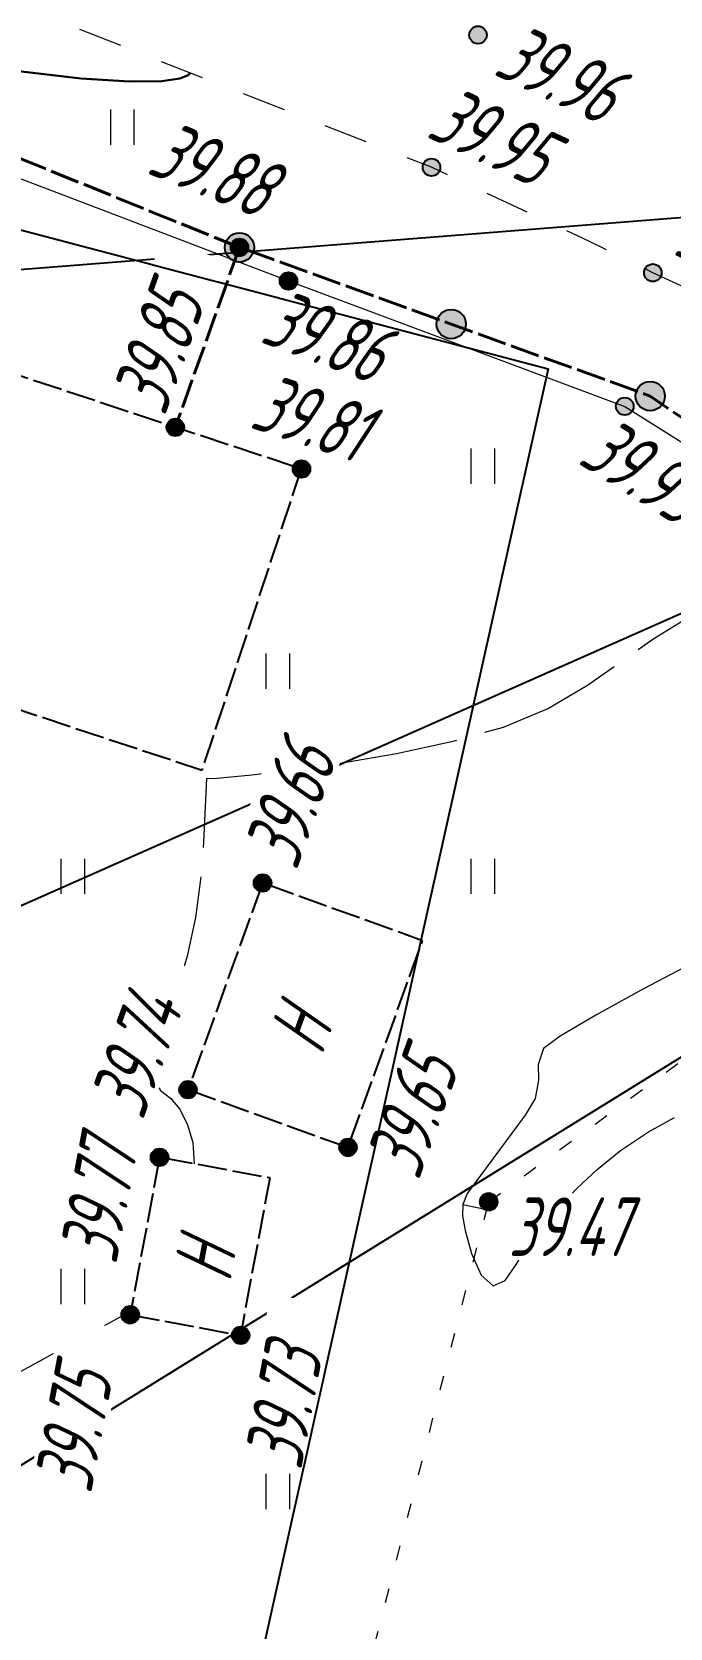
# Model space of a CAD drawing. Extents: x 2208637 to 2213412, y 575334 to 577367.
# Drawn here: x 2210984.3 to 2210995.19, y 576514.47 to 576541.71 of the extents above; entities that cross this region are included whole.
import ezdxf
from ezdxf.enums import TextEntityAlignment as Align

# ---------------------------------------------------------------- set-up
doc = ezdxf.new("R2010")
doc.units = 0
doc.header["$LTSCALE"] = 0.5
for name, pattern in [('2000_13', [1, 1, 0]), ('2000_16', [1, 1, 0]), ('2000_366_2', [1.5, 0.5, -1]), ('500_121_1_2', [1, 1, 0]), ('500_189_3_2', [3, 1.5, -1.5]), ('500_329_3', [6, 5, -1])]:
    doc.linetypes.add(name, pattern=pattern)
doc.layers.get('0').update_dxf_attribs({"lineweight": 25})
for name, color, linetype, lineweight in [('ИИ_ГАЗОПРОВОДЫ', 150, 'Continuous', 25), ('ИИ_ГОРИЗОНТАЛИ_ОСН', 32, 'Continuous', 15), ('ИИ_ГОРИЗОНТАЛИ_УТОЛЩ', 32, 'Continuous', 30), ('ИИ_ГРАНИЦЫ_ЗЕМЛЕПОЛЬЗОВАТЕЛЕЙ', 7, 'Continuous', 25), ('ИИ_ДОРОГИ_АД', 7, 'Continuous', 25), ('ИИ_ОГРАДЫ', 7, 'Continuous', 25), ('ИИ_ОТМЕТКИ', 7, 'Continuous', 25), ('ИИ_СООРУЖЕНИЯ', 7, 'Continuous', 25), ('ИИ_ТРАССЫ_КЛС', 5, 'Continuous', 40), ('ИИ_УГОДЬЯ', 7, 'Continuous', 25)]:
    doc.layers.add(name, color=color, linetype=linetype, lineweight=lineweight)
doc.styles.add('GOST 2.304', font='cs_gost2304.shx', dxfattribs={"width": 0.8, "oblique": 15})
doc.styles.add('VNIPISIMPLEXCUR', font='simplex.shx', dxfattribs={"width": 0.8, "oblique": 15})
doc.linetypes.add('2000_475_1', pattern='A,3,[1,Topography.shx,S=0.5,R=90,X=0,Y=0],0', length=3)
doc.linetypes.add('2000_485_1', pattern='A,34.5,[1,Topography.shx,S=1.5,R=120,X=0.5,Y=-0.87],-0.01,[1,Topography.shx,S=1.5,R=0,X=-0.25,Y=0.43],0,[3,Topography.shx,S=1,R=0,X=0.5,Y=0],-0.01,[1,Topography.shx,S=1.5,R=60,X=0.5,Y=-0.87],-1,34.5', length=70.02)

# ---------------------------------------------------------------- blocks, each defined once
blk = doc.blocks.new('500_329_6')
at = {"color": 0, "linetype": 'Continuous', "lineweight": -2}
blk.add_lwpolyline([(0, 0), (1, 0)], dxfattribs=at)
blk = doc.blocks.new('500_401')
at = {"color": 0, "linetype": 'Continuous', "lineweight": -2}
for points in [[(-0.4, 0), (-0.4, 1.2)], [(0.4, 0), (0.4, 1.2)]]:
    blk.add_lwpolyline(points, dxfattribs=at)
blk = doc.blocks.new('500_330_1')
at = {"linetype": 'Continuous', "lineweight": -2}
h = blk.add_hatch(color=0, dxfattribs=at)
h.dxf.hatch_style = 1
edge = h.paths.add_edge_path()
edge.add_arc((0, 0), 0.3, 0, 360)
at = {"color": 0, "linetype": 'Continuous', "lineweight": -2}
blk.add_circle((0, 0), 0.3, dxfattribs=at)
at = {"color": 0, "linetype": 'Continuous', "lineweight": -2, "style": 'GOST 2.304', "flags": 1}
for tag, p in [('Номер', (-1, -1)), ('Номер_рабочей_станции', (-1, -3.5))]:
    blk.add_attdef(tag, text='', height=2, dxfattribs=at).set_placement(p, align=Align.RIGHT)
at = {"color": 0, "linetype": 'Continuous', "lineweight": -2, "style": 'GOST 2.304'}
blk.add_attdef('Высота', (1, -1), '', height=2, dxfattribs=at)
at = {"color": 0, "linetype": 'Continuous', "lineweight": -2, "style": 'GOST 2.304', "flags": 1}
blk.add_attdef('Код', (0, -3.5), '', height=2, dxfattribs=at)
blk = doc.blocks.new('PB98202C36B324A189964B6C72E621F')
at = {"color": 0, "linetype": '2000_485_1', "lineweight": -2, "flags": 128}
blk.add_lwpolyline([(2210973.62, 576541.09), (2210993.11, 576535.96), (2210976.41, 576461.01), (2210953.46, 576466.98)], close=True, dxfattribs=at)
at = {"color": 0, "lineweight": -2, "flags": 1}
for tag in ['Адрес (местоположение) участка', 'Дата постановки на учет', 'Тип объекта', 'Статус записи о ЗУ по справочнику', 'Кадастровый номер, обозначение, учетный номер объекта', 'Кадастровый номер квартала', 'Вид разрешенного использования по классификатору', 'Площадь, кв.м', 'Категория земель', 'Вид использования по документу', 'Кадастровая стоимость']:
    blk.add_attdef(tag, (0, 0), '', height=0.2, dxfattribs=at)
blk = doc.blocks.new('500_107_1_1')
at = {"linetype": 'Continuous', "lineweight": -2}
h = blk.add_hatch(color=0, dxfattribs=at)
h.dxf.hatch_style = 1
edge = h.paths.add_edge_path()
edge.add_arc((0, 0), 0.5, 0, 360)
at = {"color": 0, "linetype": 'Continuous', "lineweight": -2}
blk.add_circle((0, 0), 0.5, dxfattribs=at)
at = {"color": 0, "linetype": 'Continuous', "lineweight": -2, "style": 'VNIPISIMPLEXCUR', "oblique": 15, "width": 0.8}
for tag, p in [('Номер', (1, -0.5)), ('Тип', (1, -3)), ('Высота', (1, -5.5)), ('Пояснительная_надпись', (1, -8))]:
    blk.add_attdef(tag, p, '', height=2, dxfattribs=at)

msp = doc.modelspace()

# ---------------------------------------------------------------- linework, layer by layer
at = {"layer": 'ИИ_ГАЗОПРОВОДЫ', "color": 7, "linetype": '500_121_1_2', "lineweight": 40, "flags": 128}
for points in [[(2210947.509, 576553.129), (2210962.73, 576547.52), (2210976.437, 576542.375), (2210981.974, 576540.409), (2210987.843, 576538.033), (2210994.856, 576535.495), (2211008.37, 576526.26), (2211013.09, 576532.78), (2211014.085, 576534.05), (2211016.197, 576541.336), (2211017.412, 576545.107), (2211019.38, 576550.369), (2211021.035, 576553.701), (2211023.92, 576559.7), (2211026.15, 576564.54), (2211027.77, 576568.06), (2211032.38, 576577.47), (2211034.5, 576581.95), (2211065.448, 576568.443), (2211075.152, 576564.598), (2211082.651, 576561.98), (2211099.808, 576555.972), (2211106.03, 576558.44), (2211110.98, 576559.97), (2211115.68, 576561.55), (2211120.47, 576563.15), (2211125.59, 576564.86), (2211129.62, 576566.16), (2211135.176, 576556.65), (2211140.856, 576544.549), (2211140.961, 576544.326), (2211144.553, 576536.806), (2211148.385, 576528.784), (2211153.244, 576518.943), (2211158.041, 576509.227), (2211158.514, 576508.27)], [(2210987.843, 576538.033), (2210986.747, 576534.963)]]:
    msp.add_lwpolyline(points, dxfattribs=at)
at = {"layer": 'ИИ_ГОРИЗОНТАЛИ_ОСН', "color": 32, "linetype": '500_329_3', "lineweight": 20, "elevation": 39.75, "flags": 128}
for points in [[(2211032.961, 576497.059), (2211033.094, 576496.764), (2211033.112, 576496.647), (2211033.061, 576496.586), (2211032.967, 576496.555), (2211032.782, 576496.571), (2211032.464, 576496.696), (2211031.982, 576496.987), (2211031.441, 576497.386), (2211030.881, 576497.851), (2211030.34, 576498.338), (2211029.887, 576498.837), (2211029.261, 576499.628), (2211028.521, 576500.619), (2211026.942, 576502.829), (2211025.237, 576505.332), (2211025.087, 576505.58), (2211025.21, 576505.878), (2211025.086, 576505.977), (2211024.88, 576506.07), (2211024.211, 576506.427), (2211023.589, 576506.783), (2211022.869, 576507.236), (2211022.122, 576507.77), (2211021.418, 576508.368), (2211020.842, 576509), (2211020.397, 576509.629), (2211019.701, 576510.803), (2211019.349, 576511.308), (2211018.928, 576511.734), (2211018.4, 576512.097), (2211017.921, 576512.325), (2211016.939, 576512.646), (2211016.349, 576512.875), (2211013.931, 576513.95), (2211011.549, 576515.038), (2211011.016, 576515.266), (2211010.574, 576515.433), (2211010.128, 576515.529), (2211009.355, 576515.569), (2211009.099, 576515.625), (2211008.931, 576515.715), (2211008.785, 576515.862), (2211008.719, 576516.059), (2211008.686, 576516.405), (2211008.684, 576517.053), (2211008.736, 576518.076), (2211008.828, 576519.221), (2211009.16, 576522.599), (2211009.173, 576523.458), (2211009.116, 576524.47), (2211009.066, 576524.736), (2211008.934, 576524.954), (2211008.628, 576525.065), (2211008.278, 576525.05), (2211007.979, 576525.163), (2211007.889, 576525.411), (2211007.913, 576526.094), (2211007.801, 576526.445), (2211007.564, 576526.722), (2211007.27, 576526.923), (2211006.488, 576527.315), (2211006.029, 576527.525), (2211005.216, 576527.823), (2211004.922, 576527.971), (2211004.691, 576528.196), (2211004.536, 576528.417), (2211004.295, 576528.6), (2211004.015, 576528.656), (2211003.554, 576528.68), (2211002.357, 576528.707), (2211001.753, 576528.745), (2211001.235, 576528.823), (2211000.758, 576528.938), (2211000.379, 576529.052), (2211000.042, 576529.185), (2210999.688, 576529.362), (2210999.263, 576529.606), (2210998.873, 576529.93), (2210998.08, 576530.871), (2210997.629, 576531.34), (2210997.221, 576531.645), (2210996.879, 576531.808), (2210996.631, 576531.877), (2210996.388, 576531.907), (2210996.168, 576531.901), (2210995.849, 576531.838), (2210995.435, 576531.669), (2210994.918, 576531.354), (2210993.785, 576530.555), (2210993.117, 576530.165), (2210992.347, 576529.842), (2210991.465, 576529.593), (2210990.524, 576529.389), (2210989.594, 576529.229), (2210988.051, 576529.025), (2210987.401, 576528.962), (2210987.281, 576528.97), (2210987.231, 576527.88), (2210987.179, 576527.243), (2210987.094, 576526.599), (2210986.947, 576525.937), (2210986.416, 576524.119), (2210986.382, 576523.832), (2210986.494, 576523.644), (2210986.663, 576523.515), (2210986.824, 576523.327), (2210986.954, 576523.06), (2210987.047, 576522.758), (2210987.066, 576522.393)], [(2210985.996, 576519.919), (2210985.886, 576519.821), (2210983.869, 576518.717), (2210981.154, 576517.275), (2210979.689, 576516.523), (2210978.289, 576515.832), (2210977.054, 576515.261), (2210976.087, 576514.872), (2210975.488, 576514.725), (2210974.923, 576514.772), (2210974.461, 576514.92), (2210974.05, 576515.143), (2210973.175, 576515.716), (2210972.132, 576516.255), (2210970.139, 576517.369), (2210969.304, 576517.812), (2210968.391, 576518.259), (2210967.406, 576518.693), (2210966.355, 576519.095), (2210965.241, 576519.447), (2210964.057, 576519.73), (2210962.824, 576519.945), (2210961.59, 576520.102), (2210960.404, 576520.21), (2210959.315, 576520.28), (2210956.904, 576520.382), (2210956.611, 576520.653), (2210956.307, 576520.584), (2210955.406, 576520.329)]]:
    msp.add_lwpolyline(points, dxfattribs=at)
at = {"layer": 'ИИ_ГОРИЗОНТАЛИ_ОСН', "elevation": 39.5, "flags": 128}
msp.add_lwpolyline([(2210998.904, 576527.562), (2210994.742, 576525.377), (2210993.929, 576524.93), (2210993.32, 576524.572), (2210993.034, 576524.359), (2210992.94, 576524.09), (2210992.948, 576523.819), (2210992.891, 576523.508), (2210992.722, 576523.222), (2210991.73, 576521.887), (2210991.657, 576521.698), (2210991.648, 576521.503), (2210991.696, 576521.253), (2210991.806, 576520.861), (2210991.969, 576520.493), (2210992.176, 576520.313), (2210992.379, 576520.404), (2210992.567, 576520.675), (2210992.78, 576521.037), (2210993.058, 576521.401), (2210993.613, 576521.983), (2210993.948, 576522.298), (2210994.345, 576522.619), (2210994.825, 576522.939), (2210995.271, 576523.183)], dxfattribs=at)
at = {"layer": 'ИИ_ГОРИЗОНТАЛИ_УТОЛЩ', "elevation": 40, "flags": 128}
msp.add_lwpolyline([(2210987.005, 576541.01), (2210986.964, 576540.973), (2210986.825, 576540.918), (2210986.518, 576540.871), (2210985.967, 576540.863), (2210985.135, 576540.916), (2210982.811, 576541.188)], dxfattribs=at)
at = {"layer": 'ИИ_ДОРОГИ_АД', "color": 7, "linetype": '500_189_3_2', "lineweight": 20, "flags": 128}
msp.add_lwpolyline([(2211053.838, 576469.887), (2211049.41, 576475.45), (2211044.337, 576480.917), (2211040.784, 576485.251), (2211039.13, 576487.74), (2211034.017, 576495.51), (2211026.364, 576506.928), (2211017.264, 576518.671), (2211011.512, 576525.034), (2211008.093, 576528.292), (2211005.079, 576531.163), (2211001.06, 576534.09), (2210998.174, 576536.094), (2210994.9, 576537.6), (2210993.809, 576538.14), (2210991.121, 576539.4), (2210981.804, 576543.045), (2210980.081, 576543.543), (2210973.832, 576545.348), (2210966.426, 576547.655), (2210965.459, 576547.956), (2210959.571, 576549.858)], dxfattribs=at)
at = {"layer": 'ИИ_ОГРАДЫ', "linetype": '2000_475_1', "lineweight": 20, "flags": 128}
msp.add_lwpolyline([(2210980.859, 576540.468), (2210981.82, 576540.04), (2210983.09, 576539.59), (2210988.68, 576537.46), (2210994.42, 576535.32), (2210994.788, 576535.09), (2210999.09, 576532.38), (2211002.216, 576530.388), (2211008.07, 576526.49), (2211009.37, 576525.41), (2211019.32, 576514.13), (2211024.562, 576506.311), (2211024.993, 576505.68), (2211030.44, 576497.9), (2211033.428, 576493.333), (2211037.42, 576487.58), (2211041.08, 576481.17), (2211041.121, 576481.124)], dxfattribs=at)
at = {"layer": 'ИИ_СООРУЖЕНИЯ', "linetype": '2000_13', "flags": 128}
msp.add_lwpolyline([(2210977.642, 576532.271), (2210987.205, 576529.113), (2210988.901, 576534.252), (2210986.747, 576534.963), (2210979.339, 576537.409)], close=True, dxfattribs=at)
at = {"layer": 'ИИ_СООРУЖЕНИЯ', "linetype": '2000_16', "flags": 128}
for points in [[(2210986.964, 576523.659), (2210989.696, 576522.673), (2210990.969, 576526.2), (2210988.237, 576527.186)], [(2210985.977, 576519.817), (2210987.863, 576519.465), (2210988.365, 576522.151), (2210986.478, 576522.503)]]:
    msp.add_lwpolyline(points, close=True, dxfattribs=at)
at = {"layer": 'ИИ_ТРАССЫ_КЛС', "lineweight": 25, "flags": 128}
for points in [[(2211011.906, 576539.84), (2210955.249, 576535.382), (2210945.844, 576535.382)], [(2211009.3, 576537.94), (2210954.894, 576513.866), (2210944.556, 576513.866)], [(2211010.77, 576533.726), (2210961.974, 576503.567), (2210952.635, 576503.567)]]:
    msp.add_lwpolyline(points, dxfattribs=at)
at = {"layer": 'ИИ_УГОДЬЯ', "linetype": '2000_366_2', "lineweight": 20, "flags": 128}
msp.add_lwpolyline([(2210992.097, 576521.745), (2210999.42, 576527.094), (2211007.294, 576523.24), (2211007.609, 576518.677), (2211004.302, 576509.316), (2210989.263, 576510.732)], close=True, dxfattribs=at)

# ---------------------------------------------------------------- block references
at = {"layer": 'ИИ_ГАЗОПРОВОДЫ', "color": 7, "xscale": 0.5, "yscale": 0.5, "zscale": 0.5}
for p in [(2210987.843, 576538.033, 39.883), (2210991.458, 576536.724, 39.903), (2210994.856, 576535.495, 39.946)]:
    msp.add_blockref('500_107_1_1', p, dxfattribs=at)
at = {"layer": 'ИИ_ГОРИЗОНТАЛИ_ОСН', "xscale": 0.5, "yscale": 0.5, "zscale": 0.5, "rotation": 348.1777544303247}
msp.add_blockref('500_329_6', (2210991.657, 576521.698, 39.5), dxfattribs=at)
at = {"layer": 'ИИ_ОТМЕТКИ'}
ref = msp.add_blockref('500_330_1', (2210994.9, 576537.6, 39.95), dxfattribs=dict(at, xscale=0.5, yscale=0.5, zscale=0.5, rotation=335.2921253078869))
ref.add_attrib('Высота', '39.95', (2210995.225, 576537.924), dxfattribs={"layer": '0', "color": 0, "linetype": 'Continuous', "lineweight": -2, "height": 1, "rotation": 335.2921, "style": 'GOST 2.304', "oblique": 15, "width": 0.8})
at = {"layer": 'ИИ_УГОДЬЯ', "lineweight": 20, "xscale": 0.5, "yscale": 0.5, "zscale": 0.5}
for p in [(2210985.846, 576539.786), (2210992, 576534), (2210988.5, 576530.5), (2210985, 576527), (2210992, 576527), (2210985, 576520), (2210988.5, 576516.5)]:
    msp.add_blockref('500_401', p, dxfattribs=at)

# ---------------------------------------------------------------- next in the draw order: wipeouts: each hides what was drawn before it
at = {"lineweight": 0}
for points, layer in [([(2210992.17, 576540.909), (2210994.639, 576539.75), (2210995.148, 576540.834), (2210992.679, 576541.994)], 'ИИ_ОТМЕТКИ'), ([(2210986.255, 576539.223), (2210988.858, 576538.169), (2210989.285, 576539.226), (2210986.683, 576540.279)], 'ИИ_ОТМЕТКИ'), ([(2210988.02, 576534.881), (2210990.534, 576534.05), (2210990.892, 576535.133), (2210988.377, 576535.963)], 'ИИ_ОТМЕТКИ'), ([(2210993.601, 576534.273), (2210995.981, 576532.783), (2210996.586, 576533.749), (2210994.206, 576535.239)], 'ИИ_ОТМЕТКИ'), ([(2210988.898, 576527.406), (2210989.824, 576529.972), (2210988.697, 576530.378), (2210987.771, 576527.812)], 'ИИ_ОТМЕТКИ'), ([(2210990.983, 576522.114), (2210991.936, 576524.755), (2210990.809, 576525.162), (2210989.856, 576522.52)], 'ИИ_ОТМЕТКИ'), ([(2210985.816, 576520.695), (2210986.339, 576523.495), (2210985.218, 576523.704), (2210984.695, 576520.905)], 'ИИ_ОТМЕТКИ'), ([(2210992.486, 576520.749), (2210995.374, 576520.749), (2210995.374, 576521.889), (2210992.486, 576521.889)], 'ИИ_ОТМЕТКИ'), ([(2210988.973, 576517.185), (2210989.492, 576519.965), (2210988.371, 576520.174), (2210987.852, 576517.394)], 'ИИ_ОТМЕТКИ'), ([(2210985.386, 576516.783), (2210985.905, 576519.563), (2210984.784, 576519.772), (2210984.265, 576516.992)], 'ИИ_ОТМЕТКИ'), ([(2210989.332, 576524.246), (2210989.62, 576525.043), (2210988.548, 576525.43), (2210988.26, 576524.633)], 'ИИ_СООРУЖЕНИЯ'), ([(2210987.762, 576520.389), (2210987.917, 576521.223), (2210986.797, 576521.432), (2210986.641, 576520.598)], 'ИИ_СООРУЖЕНИЯ')]:
    msp.add_wipeout(points, dxfattribs=at).dxf.layer = layer

# ---------------------------------------------------------------- next in the draw order: block references
at = {"layer": 'ИИ_ОТМЕТКИ'}
ref = msp.add_blockref('500_330_1', (2210994.42, 576535.32, 39.95), dxfattribs=dict(at, xscale=0.4999999999999999, yscale=0.4999999999999999, zscale=0.4999999999999999, rotation=327.9344111611654))
ref.add_attrib('Высота', '39.95', (2210993.596, 576534.359), dxfattribs={"layer": '0', "color": 0, "linetype": 'Continuous', "lineweight": -2, "height": 1, "rotation": 327.9344, "style": 'GOST 2.304', "oblique": 15, "width": 0.8})
ref = msp.add_blockref('500_330_1', (2210988.237, 576527.186, 39.659), dxfattribs=dict(at, xscale=0.4999999999999999, yscale=0.4999999999999999, zscale=0.4999999999999999, rotation=70.15380264283134))
ref.add_attrib('Высота', '39.66', (2210988.815, 576527.382), dxfattribs={"layer": '0', "color": 0, "linetype": 'Continuous', "lineweight": -2, "height": 1, "rotation": 70.1538, "style": 'GOST 2.304', "oblique": 15, "width": 0.8})
ref = msp.add_blockref('500_330_1', (2210989.696, 576522.673, 39.651), dxfattribs=dict(at, xscale=0.4999999999999999, yscale=0.4999999999999999, zscale=0.4999999999999999, rotation=70.15380264283134))
ref.add_attrib('Высота', '39.65', (2210990.9, 576522.091), dxfattribs={"layer": '0', "color": 0, "linetype": 'Continuous', "lineweight": -2, "height": 1, "rotation": 70.1538, "style": 'GOST 2.304', "oblique": 15, "width": 0.8})
ref = msp.add_blockref('500_330_1', (2210992.097, 576521.745, 39.473), dxfattribs=dict(at, xscale=0.5, yscale=0.5, zscale=0.5))
ref.add_attrib('Высота', '39.47', (2210992.436, 576520.819, -26.372), dxfattribs={"layer": '0', "color": 0, "linetype": 'Continuous', "lineweight": -2, "height": 1, "style": 'GOST 2.304', "oblique": 15, "width": 0.8})
ref = msp.add_blockref('500_330_1', (2210985.977, 576519.817, 39.749), dxfattribs=dict(at, xscale=0.5, yscale=0.5, zscale=0.5, rotation=79.42296892030402))
ref.add_attrib('Высота', '39.75', (2210985.308, 576516.747), dxfattribs={"layer": '0', "color": 0, "linetype": 'Continuous', "lineweight": -2, "height": 1, "rotation": 79.423, "style": 'GOST 2.304', "oblique": 15, "width": 0.8})
ref = msp.add_blockref('500_330_1', (2210987.863, 576519.465, 39.729), dxfattribs=dict(at, xscale=0.5, yscale=0.5, zscale=0.5, rotation=79.42296892030402))
ref.add_attrib('Высота', '39.73', (2210988.895, 576517.149), dxfattribs={"layer": '0', "color": 0, "linetype": 'Continuous', "lineweight": -2, "height": 1, "rotation": 79.423, "style": 'GOST 2.304', "oblique": 15, "width": 0.8})

# ---------------------------------------------------------------- next in the draw order: texts
at = {"layer": 'ИИ_СООРУЖЕНИЯ', "ltscale": 0.5, "style": 'GOST 2.304', "oblique": 15, "width": 0.8}
for rotation, p in [(70.1538, (2210989.25, 576524.222)), (79.423, (2210987.684, 576520.353))]:
    msp.add_text('Н', height=1, rotation=rotation, dxfattribs=at).set_placement(p)

# ---------------------------------------------------------------- next in the draw order: wipeouts: each hides what was drawn before it
at = {"lineweight": 0}
for points in [[(2210991.025, 576539.842), (2210993.567, 576538.65), (2210994.051, 576539.682), (2210991.509, 576540.874)], [(2210986.65, 576535.161), (2210987.594, 576537.806), (2210986.52, 576538.189), (2210985.576, 576535.544)], [(2210988.192, 576536.34), (2210990.749, 576535.387), (2210991.167, 576536.509), (2210988.611, 576537.462)], [(2210986.274, 576523.143), (2210987.186, 576525.67), (2210986.114, 576526.057), (2210985.202, 576523.53)]]:
    msp.add_wipeout(points, dxfattribs=at).dxf.layer = 'ИИ_ОТМЕТКИ'

# ---------------------------------------------------------------- next in the draw order: block references
at = {"layer": 'ИИ_ГРАНИЦЫ_ЗЕМЛЕПОЛЬЗОВАТЕЛЕЙ'}
msp.add_blockref('PB98202C36B324A189964B6C72E621F', (0, 0), dxfattribs=at)
at = {"layer": 'ИИ_ОТМЕТКИ'}
ref = msp.add_blockref('500_330_1', (2210991.914, 576541.659, 39.96), dxfattribs=dict(at, xscale=0.5, yscale=0.5, zscale=0.5, rotation=334.8393514306258))
ref.add_attrib('Высота', '39.96', (2210992.154, 576540.994, 39.96), dxfattribs={"layer": '0', "color": 0, "linetype": 'Continuous', "lineweight": -2, "height": 1, "rotation": 334.8394, "style": 'GOST 2.304', "oblique": 15, "width": 0.8})
ref = msp.add_blockref('500_330_1', (2210991.121, 576539.4, 39.946), dxfattribs=dict(at, xscale=0.5, yscale=0.5, zscale=0.5, rotation=334.8811767077205))
ref.add_attrib('Высота', '39.95', (2210991.009, 576539.927), dxfattribs={"layer": '0', "color": 0, "linetype": 'Continuous', "lineweight": -2, "height": 1, "rotation": 334.8812, "style": 'GOST 2.304', "oblique": 15, "width": 0.8})
ref = msp.add_blockref('500_330_1', (2210987.843, 576538.033, 39.883), dxfattribs=dict(at, xscale=0.5, yscale=0.5, zscale=0.5, rotation=337.9575620177327))
ref.add_attrib('Высота', '39.88', (2210986.235, 576539.306), dxfattribs={"layer": '0', "color": 0, "linetype": 'Continuous', "lineweight": -2, "height": 1, "rotation": 337.9576, "style": 'GOST 2.304', "oblique": 15, "width": 0.8})
ref = msp.add_blockref('500_330_1', (2210986.747, 576534.963, 39.85), dxfattribs=dict(at, xscale=0.5, yscale=0.5, zscale=0.5, rotation=70.35589544897827))
ref.add_attrib('Высота', '39.85', (2210986.567, 576535.137), dxfattribs={"layer": '0', "color": 0, "linetype": 'Continuous', "lineweight": -2, "height": 1, "rotation": 70.3559, "style": 'GOST 2.304', "oblique": 15, "width": 0.8})
ref = msp.add_blockref('500_330_1', (2210988.68, 576537.46, 39.86), dxfattribs=dict(at, xscale=0.5, yscale=0.5, zscale=0.5, rotation=339.5534230825159))
ref.add_attrib('Высота', '39.86', (2210988.17, 576536.423), dxfattribs={"layer": '0', "color": 0, "linetype": 'Continuous', "lineweight": -2, "height": 1, "rotation": 339.5534, "style": 'GOST 2.304', "oblique": 15, "width": 0.8})
ref = msp.add_blockref('500_330_1', (2210988.901, 576534.252, 39.815), dxfattribs=dict(at, xscale=0.5, yscale=0.5, zscale=0.5, rotation=341.7264259434273))
ref.add_attrib('Высота', '39.81', (2210987.994, 576534.963), dxfattribs={"layer": '0', "color": 0, "linetype": 'Continuous', "lineweight": -2, "height": 1, "rotation": 341.7264, "style": 'GOST 2.304', "oblique": 15, "width": 0.8})
ref = msp.add_blockref('500_330_1', (2210986.964, 576523.659, 39.741), dxfattribs=dict(at, xscale=0.4999999999999999, yscale=0.4999999999999999, zscale=0.4999999999999999, rotation=70.15380264283134))
ref.add_attrib('Высота', '39.74', (2210986.191, 576523.119), dxfattribs={"layer": '0', "color": 0, "linetype": 'Continuous', "lineweight": -2, "height": 1, "rotation": 70.1538, "style": 'GOST 2.304', "oblique": 15, "width": 0.8})
ref = msp.add_blockref('500_330_1', (2210986.478, 576522.503, 39.771), dxfattribs=dict(at, xscale=0.5, yscale=0.5, zscale=0.5, rotation=79.42296892030402))
ref.add_attrib('Высота', '39.77', (2210985.738, 576520.659), dxfattribs={"layer": '0', "color": 0, "linetype": 'Continuous', "lineweight": -2, "height": 1, "rotation": 79.423, "style": 'GOST 2.304', "oblique": 15, "width": 0.8})

doc.saveas('drawing.dxf')
